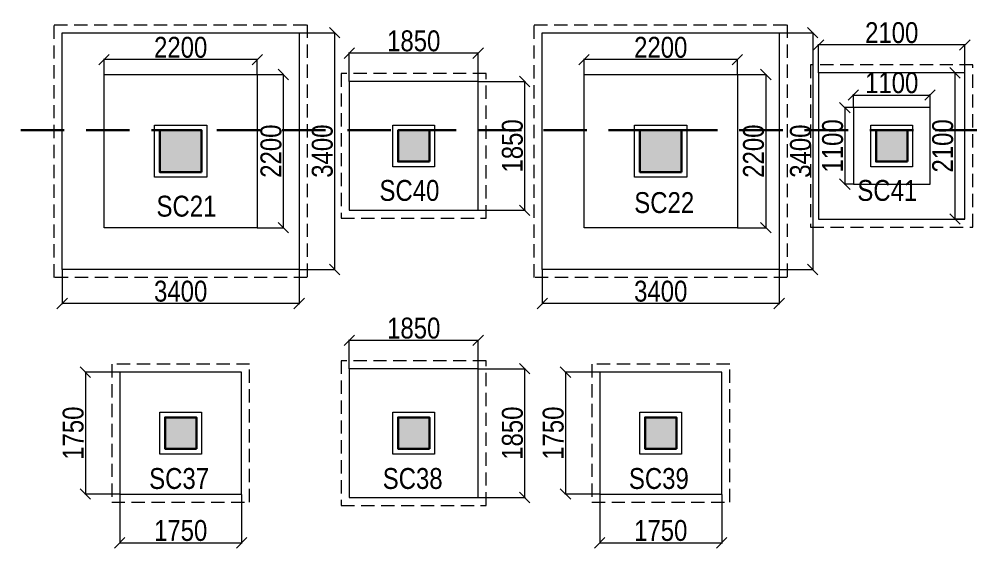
# Model space of a CAD drawing. Header units: millimetres. Extents: x 1112055 to 3390982, y -148532 to 766891.
# Drawn here: x 2877769 to 2891432, y 312875 to 320514 of the extents above; entities that cross this region are included whole.
import ezdxf

# ---------------------------------------------------------------- set-up
doc = ezdxf.new("R2010")
doc.units = ezdxf.units.MM
doc.header["$PDMODE"] = 35
doc.header["$PDSIZE"] = -25
doc.linetypes.add('DASHED2', pattern=[0.375, 0.25, -0.125])
doc.linetypes.add('Hidden', pattern=[9.525, 6.35, -3.175])
for name, color, linetype, lineweight in [('B COL. NO.', 3, 'Continuous', 20), ('B FINAL COLUMN', 1, 'Continuous', 30), ('B FOOTING', 49, 'Continuous', 20), ('B FOOTING DIM', 234, 'Continuous', 9), ('B P.C.C', 251, 'Continuous', 0), ('B TITLE BLOCK', 250, 'Continuous', 0)]:
    doc.layers.add(name, color=color, linetype=linetype, lineweight=lineweight)
doc.layers.add('B Pedestal', color=7, linetype='Continuous', lineweight=9, true_color=0x5c8948)
doc.layers.add('B-COL HT', color=7, linetype='Continuous', lineweight=0, true_color=0x4e4f45)
doc.styles.add('SWINC', font='swissc.ttf')
doc.dimstyles.new('BHOOMI', dxfattribs={"dimtxt": 230, "dimasz": 150, "dimexe": 10, "dimexo": 0, "dimgap": 25, "dimtad": 1, "dimdec": 0, "dimzin": 0, "dimdsep": 46, "dimtxsty": 'SWINC', "dimblk": 'OBLIQUE', "dimcen": 0.09, "dimclrd": 250, "dimclre": 250, "dimclrt": 256, "dimaunit": 1, "dimadec": 3, "dimazin": 0, "dimtfac": 1, "dimtdec": 0, "dimtofl": 0, "dimtmove": 1, "dimatfit": 3, "dimfxl": 100, "dimtolj": 1, "dimtzin": 0, "dimlwd": 9, "dimlwe": 5, "dimarcsym": 0})

# ---------------------------------------------------------------- blocks, each defined once
blk = doc.blocks.new('_Oblique')
at = {"color": 0, "linetype": 'ByBlock', "lineweight": -2}
blk.add_line((-0.5, -0.5), (0.5, 0.5), dxfattribs=at)
blk = doc.blocks.new('*D4860')
at = {"layer": 'B FOOTING DIM', "color": 250, "lineweight": 5, "ltscale": 0.5, "transparency": 16777216}
for p, q in [((2878389, 316917), (2878389, 316419)), ((2881789, 316917), (2881789, 316419)), ((2881789, 316429), (2878389, 316429))]:
    blk.add_line(p, q, dxfattribs=at)
at = {"layer": 'Defpoints', "color": 0, "transparency": 16777216}
for p in [(2878389, 316917), (2881789, 316917), (2878389, 316429)]:
    blk.add_point(p, dxfattribs=at)
at = {"layer": 'B FOOTING DIM', "color": 250, "lineweight": 5, "transparency": 16777216, "xscale": 150, "yscale": 150, "zscale": 150, "rotation": 180}
blk.add_blockref('_Oblique', (2878389, 316429), dxfattribs=at)
at = {"layer": 'B FOOTING DIM', "color": 250, "lineweight": 5, "transparency": 16777216, "xscale": 150, "yscale": 150, "zscale": 150}
blk.add_blockref('_Oblique', (2881789, 316429), dxfattribs=at)
at = {"layer": 'B FOOTING DIM', "transparency": 16777216, "insert": (2880089, 316604), "char_height": 300, "attachment_point": 5, "style": 'SWINC'}
blk.add_mtext('\\A1;3400', dxfattribs=at)
blk = doc.blocks.new('*D4861')
at = {"layer": 'B FOOTING DIM', "color": 250, "lineweight": 5, "ltscale": 0.5, "transparency": 16777216}
for p, q in [((2881789, 320317), (2882308, 320317)), ((2882298, 320317), (2882298, 316917)), ((2881789, 316917), (2882308, 316917))]:
    blk.add_line(p, q, dxfattribs=at)
at = {"layer": 'Defpoints', "color": 0, "transparency": 16777216}
for p in [(2881789, 320317), (2881789, 316917), (2882298, 316917)]:
    blk.add_point(p, dxfattribs=at)
at = {"layer": 'B FOOTING DIM', "color": 250, "lineweight": 5, "transparency": 16777216, "xscale": 150, "yscale": 150, "zscale": 150}
for p, rotation in [((2882298, 320317), 90), ((2882298, 316917), 270)]:
    blk.add_blockref('_Oblique', p, dxfattribs=dict(at, rotation=rotation))
at = {"layer": 'B FOOTING DIM', "transparency": 16777216, "insert": (2882123, 318617), "char_height": 300, "attachment_point": 5, "rotation": 90, "style": 'SWINC'}
blk.add_mtext('\\A1;3400', dxfattribs=at)
blk = doc.blocks.new('*D4862')
at = {"layer": 'B FOOTING DIM', "color": 250, "lineweight": 5, "ltscale": 0.5, "transparency": 16777216}
for p, q in [((2881189, 319717), (2881571, 319717)), ((2881561, 319717), (2881561, 317517)), ((2881189, 317517), (2881571, 317517))]:
    blk.add_line(p, q, dxfattribs=at)
at = {"layer": 'Defpoints', "color": 0, "transparency": 16777216}
for p in [(2881189, 319717), (2881189, 317517), (2881561, 317517)]:
    blk.add_point(p, dxfattribs=at)
at = {"layer": 'B FOOTING DIM', "color": 250, "lineweight": 5, "transparency": 16777216, "xscale": 150, "yscale": 150, "zscale": 150}
for p, rotation in [((2881561, 319717), 90), ((2881561, 317517), 270)]:
    blk.add_blockref('_Oblique', p, dxfattribs=dict(at, rotation=rotation))
at = {"layer": 'B FOOTING DIM', "transparency": 16777216, "insert": (2881386, 318617), "char_height": 300, "attachment_point": 5, "rotation": 90, "style": 'SWINC'}
blk.add_mtext('\\A1;2200', dxfattribs=at)
blk = doc.blocks.new('*D4863')
at = {"layer": 'B FOOTING DIM', "color": 250, "lineweight": 5, "ltscale": 0.5, "transparency": 16777216}
for p, q in [((2878989, 319717), (2878989, 319941)), ((2881189, 319931), (2878989, 319931)), ((2881189, 319717), (2881189, 319941))]:
    blk.add_line(p, q, dxfattribs=at)
at = {"layer": 'Defpoints', "color": 0, "transparency": 16777216}
for p in [(2878989, 319931), (2878989, 319717), (2881189, 319717)]:
    blk.add_point(p, dxfattribs=at)
at = {"layer": 'B FOOTING DIM', "color": 250, "lineweight": 5, "transparency": 16777216, "xscale": 150, "yscale": 150, "zscale": 150, "rotation": 180}
blk.add_blockref('_Oblique', (2878989, 319931), dxfattribs=at)
at = {"layer": 'B FOOTING DIM', "color": 250, "lineweight": 5, "transparency": 16777216, "xscale": 150, "yscale": 150, "zscale": 150}
blk.add_blockref('_Oblique', (2881189, 319931), dxfattribs=at)
at = {"layer": 'B FOOTING DIM', "transparency": 16777216, "insert": (2880089, 320106), "char_height": 300, "attachment_point": 5, "style": 'SWINC'}
blk.add_mtext('\\A1;2200', dxfattribs=at)
blk = doc.blocks.new('*D4864')
at = {"layer": 'B FOOTING DIM', "color": 250, "lineweight": 5, "ltscale": 0.5, "transparency": 16777216}
for p, q in [((2885279, 316917), (2885279, 316419)), ((2888679, 316917), (2888679, 316419)), ((2888679, 316429), (2885279, 316429))]:
    blk.add_line(p, q, dxfattribs=at)
at = {"layer": 'Defpoints', "color": 0, "transparency": 16777216}
for p in [(2885279, 316917), (2888679, 316917), (2885279, 316429)]:
    blk.add_point(p, dxfattribs=at)
at = {"layer": 'B FOOTING DIM', "color": 250, "lineweight": 5, "transparency": 16777216, "xscale": 150, "yscale": 150, "zscale": 150, "rotation": 180}
blk.add_blockref('_Oblique', (2885279, 316429), dxfattribs=at)
at = {"layer": 'B FOOTING DIM', "color": 250, "lineweight": 5, "transparency": 16777216, "xscale": 150, "yscale": 150, "zscale": 150}
blk.add_blockref('_Oblique', (2888679, 316429), dxfattribs=at)
at = {"layer": 'B FOOTING DIM', "transparency": 16777216, "insert": (2886979, 316604), "char_height": 300, "attachment_point": 5, "style": 'SWINC'}
blk.add_mtext('\\A1;3400', dxfattribs=at)
blk = doc.blocks.new('*D4865')
at = {"layer": 'B FOOTING DIM', "color": 250, "lineweight": 5, "ltscale": 0.5, "transparency": 16777216}
for p, q in [((2888679, 320317), (2889171, 320317)), ((2889161, 320317), (2889161, 316917)), ((2888679, 316917), (2889171, 316917))]:
    blk.add_line(p, q, dxfattribs=at)
at = {"layer": 'Defpoints', "color": 0, "transparency": 16777216}
for p in [(2888679, 320317), (2888679, 316917), (2889161, 316917)]:
    blk.add_point(p, dxfattribs=at)
at = {"layer": 'B FOOTING DIM', "color": 250, "lineweight": 5, "transparency": 16777216, "xscale": 150, "yscale": 150, "zscale": 150}
for p, rotation in [((2889161, 320317), 90), ((2889161, 316917), 270)]:
    blk.add_blockref('_Oblique', p, dxfattribs=dict(at, rotation=rotation))
at = {"layer": 'B FOOTING DIM', "transparency": 16777216, "insert": (2888986, 318617), "char_height": 300, "attachment_point": 5, "rotation": 90, "style": 'SWINC'}
blk.add_mtext('\\A1;3400', dxfattribs=at)
blk = doc.blocks.new('*D4866')
at = {"layer": 'B FOOTING DIM', "color": 250, "lineweight": 5, "ltscale": 0.5, "transparency": 16777216}
for p, q in [((2888079, 319717), (2888497, 319717)), ((2888487, 319717), (2888487, 317517)), ((2888079, 317517), (2888497, 317517))]:
    blk.add_line(p, q, dxfattribs=at)
at = {"layer": 'Defpoints', "color": 0, "transparency": 16777216}
for p in [(2888079, 319717), (2888079, 317517), (2888487, 317517)]:
    blk.add_point(p, dxfattribs=at)
at = {"layer": 'B FOOTING DIM', "color": 250, "lineweight": 5, "transparency": 16777216, "xscale": 150, "yscale": 150, "zscale": 150}
for p, rotation in [((2888487, 319717), 90), ((2888487, 317517), 270)]:
    blk.add_blockref('_Oblique', p, dxfattribs=dict(at, rotation=rotation))
at = {"layer": 'B FOOTING DIM', "transparency": 16777216, "insert": (2888312, 318617), "char_height": 300, "attachment_point": 5, "rotation": 90, "style": 'SWINC'}
blk.add_mtext('\\A1;2200', dxfattribs=at)
blk = doc.blocks.new('*D4867')
at = {"layer": 'B FOOTING DIM', "color": 250, "lineweight": 5, "ltscale": 0.5, "transparency": 16777216}
for p, q in [((2885879, 319717), (2885879, 319941)), ((2888079, 319931), (2885879, 319931)), ((2888079, 319717), (2888079, 319941))]:
    blk.add_line(p, q, dxfattribs=at)
at = {"layer": 'Defpoints', "color": 0, "transparency": 16777216}
for p in [(2885879, 319931), (2885879, 319717), (2888079, 319717)]:
    blk.add_point(p, dxfattribs=at)
at = {"layer": 'B FOOTING DIM', "color": 250, "lineweight": 5, "transparency": 16777216, "xscale": 150, "yscale": 150, "zscale": 150, "rotation": 180}
blk.add_blockref('_Oblique', (2885879, 319931), dxfattribs=at)
at = {"layer": 'B FOOTING DIM', "color": 250, "lineweight": 5, "transparency": 16777216, "xscale": 150, "yscale": 150, "zscale": 150}
blk.add_blockref('_Oblique', (2888079, 319931), dxfattribs=at)
at = {"layer": 'B FOOTING DIM', "transparency": 16777216, "insert": (2886979, 320106), "char_height": 300, "attachment_point": 5, "style": 'SWINC'}
blk.add_mtext('\\A1;2200', dxfattribs=at)
blk = doc.blocks.new('*D4725')
at = {"layer": 'B FOOTING DIM', "color": 250, "lineweight": 5, "ltscale": 0.5, "transparency": 16777216}
for p, q in [((2882509, 315492), (2882509, 315909)), ((2884359, 315899), (2882509, 315899)), ((2884359, 315492), (2884359, 315909))]:
    blk.add_line(p, q, dxfattribs=at)
at = {"layer": 'Defpoints', "color": 0, "transparency": 16777216}
for p in [(2882509, 315899), (2882509, 315492), (2884359, 315492)]:
    blk.add_point(p, dxfattribs=at)
at = {"layer": 'B FOOTING DIM', "color": 250, "lineweight": 5, "transparency": 16777216, "xscale": 150, "yscale": 150, "zscale": 150, "rotation": 180}
blk.add_blockref('_Oblique', (2882509, 315899), dxfattribs=at)
at = {"layer": 'B FOOTING DIM', "color": 250, "lineweight": 5, "transparency": 16777216, "xscale": 150, "yscale": 150, "zscale": 150}
blk.add_blockref('_Oblique', (2884359, 315899), dxfattribs=at)
at = {"layer": 'B FOOTING DIM', "transparency": 16777216, "insert": (2883434, 316074), "char_height": 300, "attachment_point": 5, "style": 'SWINC'}
blk.add_mtext('\\A1;1850', dxfattribs=at)
blk = doc.blocks.new('*D4726')
at = {"layer": 'B FOOTING DIM', "color": 250, "lineweight": 5, "ltscale": 0.5, "transparency": 16777216}
for p, q in [((2884359, 315492), (2885036, 315492)), ((2885026, 315492), (2885026, 313642)), ((2884359, 313642), (2885036, 313642))]:
    blk.add_line(p, q, dxfattribs=at)
at = {"layer": 'Defpoints', "color": 0, "transparency": 16777216}
for p in [(2884359, 315492), (2884359, 313642), (2885026, 313642)]:
    blk.add_point(p, dxfattribs=at)
at = {"layer": 'B FOOTING DIM', "color": 250, "lineweight": 5, "transparency": 16777216, "xscale": 150, "yscale": 150, "zscale": 150}
for p, rotation in [((2885026, 315492), 90), ((2885026, 313642), 270)]:
    blk.add_blockref('_Oblique', p, dxfattribs=dict(at, rotation=rotation))
at = {"layer": 'B FOOTING DIM', "transparency": 16777216, "insert": (2884851, 314567), "char_height": 300, "attachment_point": 5, "rotation": 90, "style": 'SWINC'}
blk.add_mtext('\\A1;1850', dxfattribs=at)
blk = doc.blocks.new('*D4727')
at = {"layer": 'B FOOTING DIM', "color": 250, "lineweight": 5, "ltscale": 0.5, "transparency": 16777216}
for p, q in [((2882509, 319617), (2882509, 320034)), ((2884359, 320024), (2882509, 320024)), ((2884359, 319617), (2884359, 320034))]:
    blk.add_line(p, q, dxfattribs=at)
at = {"layer": 'Defpoints', "color": 0, "transparency": 16777216}
for p in [(2882509, 320024), (2882509, 319617), (2884359, 319617)]:
    blk.add_point(p, dxfattribs=at)
at = {"layer": 'B FOOTING DIM', "color": 250, "lineweight": 5, "transparency": 16777216, "xscale": 150, "yscale": 150, "zscale": 150, "rotation": 180}
blk.add_blockref('_Oblique', (2882509, 320024), dxfattribs=at)
at = {"layer": 'B FOOTING DIM', "color": 250, "lineweight": 5, "transparency": 16777216, "xscale": 150, "yscale": 150, "zscale": 150}
blk.add_blockref('_Oblique', (2884359, 320024), dxfattribs=at)
at = {"layer": 'B FOOTING DIM', "transparency": 16777216, "insert": (2883434, 320199), "char_height": 300, "attachment_point": 5, "style": 'SWINC'}
blk.add_mtext('\\A1;1850', dxfattribs=at)
blk = doc.blocks.new('*D4728')
at = {"layer": 'B FOOTING DIM', "color": 250, "lineweight": 5, "ltscale": 0.5, "transparency": 16777216}
for p, q in [((2884359, 319617), (2885036, 319617)), ((2885026, 319617), (2885026, 317767)), ((2884359, 317767), (2885036, 317767))]:
    blk.add_line(p, q, dxfattribs=at)
at = {"layer": 'Defpoints', "color": 0, "transparency": 16777216}
for p in [(2884359, 319617), (2884359, 317767), (2885026, 317767)]:
    blk.add_point(p, dxfattribs=at)
at = {"layer": 'B FOOTING DIM', "color": 250, "lineweight": 5, "transparency": 16777216, "xscale": 150, "yscale": 150, "zscale": 150}
for p, rotation in [((2885026, 319617), 90), ((2885026, 317767), 270)]:
    blk.add_blockref('_Oblique', p, dxfattribs=dict(at, rotation=rotation))
at = {"layer": 'B FOOTING DIM', "transparency": 16777216, "insert": (2884851, 318692), "char_height": 300, "attachment_point": 5, "rotation": 90, "style": 'SWINC'}
blk.add_mtext('\\A1;1850', dxfattribs=at)
blk = doc.blocks.new('*D4735')
at = {"layer": 'B FOOTING DIM', "color": 250, "lineweight": 5, "ltscale": 0.5, "transparency": 16777216}
for p, q in [((2889244, 319742), (2889244, 320152)), ((2891344, 320142), (2889244, 320142)), ((2891344, 319742), (2891344, 320152))]:
    blk.add_line(p, q, dxfattribs=at)
at = {"layer": 'Defpoints', "color": 0, "transparency": 16777216}
for p in [(2889244, 320142), (2889244, 319742), (2891344, 319742)]:
    blk.add_point(p, dxfattribs=at)
at = {"layer": 'B FOOTING DIM', "color": 250, "lineweight": 5, "transparency": 16777216, "xscale": 150, "yscale": 150, "zscale": 150, "rotation": 180}
blk.add_blockref('_Oblique', (2889244, 320142), dxfattribs=at)
at = {"layer": 'B FOOTING DIM', "color": 250, "lineweight": 5, "transparency": 16777216, "xscale": 150, "yscale": 150, "zscale": 150}
blk.add_blockref('_Oblique', (2891344, 320142), dxfattribs=at)
at = {"layer": 'B FOOTING DIM', "transparency": 16777216, "insert": (2890294, 320317), "char_height": 300, "attachment_point": 5, "style": 'SWINC'}
blk.add_mtext('\\A1;2100', dxfattribs=at)
blk = doc.blocks.new('*D4736')
at = {"layer": 'B FOOTING DIM', "color": 250, "lineweight": 5, "ltscale": 0.5, "transparency": 16777216}
for p, q in [((2891344, 319742), (2891192, 319742)), ((2891202, 319742), (2891202, 317642)), ((2891344, 317642), (2891192, 317642))]:
    blk.add_line(p, q, dxfattribs=at)
at = {"layer": 'Defpoints', "color": 0, "transparency": 16777216}
for p in [(2891344, 319742), (2891202, 317642), (2891344, 317642)]:
    blk.add_point(p, dxfattribs=at)
at = {"layer": 'B FOOTING DIM', "color": 250, "lineweight": 5, "transparency": 16777216, "xscale": 150, "yscale": 150, "zscale": 150}
for p, rotation in [((2891202, 319742), 90), ((2891202, 317642), 270)]:
    blk.add_blockref('_Oblique', p, dxfattribs=dict(at, rotation=rotation))
at = {"layer": 'B FOOTING DIM', "transparency": 16777216, "insert": (2891027, 318692), "char_height": 300, "attachment_point": 5, "rotation": 90, "style": 'SWINC'}
blk.add_mtext('\\A1;2100', dxfattribs=at)
blk = doc.blocks.new('*D4743')
at = {"layer": 'B FOOTING DIM', "color": 250, "lineweight": 5, "ltscale": 0.5, "transparency": 16777216}
for p, q in [((2889744, 319242), (2889744, 319433)), ((2890844, 319242), (2890844, 319433)), ((2889744, 319423), (2890844, 319423))]:
    blk.add_line(p, q, dxfattribs=at)
at = {"layer": 'Defpoints', "color": 0, "transparency": 16777216}
for p in [(2890844, 319423), (2889744, 319242), (2890844, 319242)]:
    blk.add_point(p, dxfattribs=at)
at = {"layer": 'B FOOTING DIM', "color": 250, "lineweight": 5, "transparency": 16777216, "xscale": 150, "yscale": 150, "zscale": 150, "rotation": 180}
blk.add_blockref('_Oblique', (2889744, 319423), dxfattribs=at)
at = {"layer": 'B FOOTING DIM', "color": 250, "lineweight": 5, "transparency": 16777216, "xscale": 150, "yscale": 150, "zscale": 150}
blk.add_blockref('_Oblique', (2890844, 319423), dxfattribs=at)
at = {"layer": 'B FOOTING DIM', "transparency": 16777216, "insert": (2890294, 319598), "char_height": 300, "attachment_point": 5, "style": 'SWINC'}
blk.add_mtext('\\A1;1100', dxfattribs=at)
blk = doc.blocks.new('*D4744')
at = {"layer": 'B FOOTING DIM', "color": 250, "lineweight": 5, "ltscale": 0.5, "transparency": 16777216}
for p, q in [((2889744, 319242), (2889612, 319242)), ((2889622, 319242), (2889622, 318142)), ((2889744, 318142), (2889612, 318142))]:
    blk.add_line(p, q, dxfattribs=at)
at = {"layer": 'Defpoints', "color": 0, "transparency": 16777216}
for p in [(2889744, 319242), (2889622, 318142), (2889744, 318142)]:
    blk.add_point(p, dxfattribs=at)
at = {"layer": 'B FOOTING DIM', "color": 250, "lineweight": 5, "transparency": 16777216, "xscale": 150, "yscale": 150, "zscale": 150}
for p, rotation in [((2889622, 319242), 90), ((2889622, 318142), 270)]:
    blk.add_blockref('_Oblique', p, dxfattribs=dict(at, rotation=rotation))
at = {"layer": 'B FOOTING DIM', "transparency": 16777216, "insert": (2889447, 318692), "char_height": 300, "attachment_point": 5, "rotation": 90, "style": 'SWINC'}
blk.add_mtext('\\A1;1100', dxfattribs=at)
blk = doc.blocks.new('*D4747')
at = {"layer": 'B FOOTING DIM', "color": 250, "lineweight": 5, "ltscale": 0.5, "transparency": 16777216}
for p, q in [((2879214, 313686), (2879214, 312982)), ((2880964, 313686), (2880964, 312982)), ((2879214, 312992), (2880964, 312992))]:
    blk.add_line(p, q, dxfattribs=at)
at = {"layer": 'Defpoints', "color": 0, "transparency": 16777216}
for p in [(2879214, 313686), (2880964, 313686), (2880964, 312992)]:
    blk.add_point(p, dxfattribs=at)
at = {"layer": 'B FOOTING DIM', "color": 250, "lineweight": 5, "transparency": 16777216, "xscale": 150, "yscale": 150, "zscale": 150, "rotation": 180}
blk.add_blockref('_Oblique', (2879214, 312992), dxfattribs=at)
at = {"layer": 'B FOOTING DIM', "color": 250, "lineweight": 5, "transparency": 16777216, "xscale": 150, "yscale": 150, "zscale": 150}
blk.add_blockref('_Oblique', (2880964, 312992), dxfattribs=at)
at = {"layer": 'B FOOTING DIM', "transparency": 16777216, "insert": (2880089, 313167), "char_height": 300, "attachment_point": 5, "style": 'SWINC'}
blk.add_mtext('\\A1;1750', dxfattribs=at)
blk = doc.blocks.new('*D4748')
at = {"layer": 'B FOOTING DIM', "color": 250, "lineweight": 5, "ltscale": 0.5, "transparency": 16777216}
for p, q in [((2879214, 315442), (2878712, 315442)), ((2878722, 315442), (2878722, 313692)), ((2879214, 313692), (2878712, 313692))]:
    blk.add_line(p, q, dxfattribs=at)
at = {"layer": 'Defpoints', "color": 0, "transparency": 16777216}
for p in [(2879214, 315442), (2878722, 313692), (2879214, 313692)]:
    blk.add_point(p, dxfattribs=at)
at = {"layer": 'B FOOTING DIM', "color": 250, "lineweight": 5, "transparency": 16777216, "xscale": 150, "yscale": 150, "zscale": 150}
for p, rotation in [((2878722, 315442), 90), ((2878722, 313692), 270)]:
    blk.add_blockref('_Oblique', p, dxfattribs=dict(at, rotation=rotation))
at = {"layer": 'B FOOTING DIM', "transparency": 16777216, "insert": (2878547, 314567), "char_height": 300, "attachment_point": 5, "rotation": 90, "style": 'SWINC'}
blk.add_mtext('\\A1;1750', dxfattribs=at)
blk = doc.blocks.new('*D4749')
at = {"layer": 'B FOOTING DIM', "color": 250, "lineweight": 5, "ltscale": 0.5, "transparency": 16777216}
for p, q in [((2886104, 313686), (2886104, 312982)), ((2887854, 313686), (2887854, 312982)), ((2886104, 312992), (2887854, 312992))]:
    blk.add_line(p, q, dxfattribs=at)
at = {"layer": 'Defpoints', "color": 0, "transparency": 16777216}
for p in [(2886104, 313686), (2887854, 313686), (2887854, 312992)]:
    blk.add_point(p, dxfattribs=at)
at = {"layer": 'B FOOTING DIM', "color": 250, "lineweight": 5, "transparency": 16777216, "xscale": 150, "yscale": 150, "zscale": 150, "rotation": 180}
blk.add_blockref('_Oblique', (2886104, 312992), dxfattribs=at)
at = {"layer": 'B FOOTING DIM', "color": 250, "lineweight": 5, "transparency": 16777216, "xscale": 150, "yscale": 150, "zscale": 150}
blk.add_blockref('_Oblique', (2887854, 312992), dxfattribs=at)
at = {"layer": 'B FOOTING DIM', "transparency": 16777216, "insert": (2886979, 313167), "char_height": 300, "attachment_point": 5, "style": 'SWINC'}
blk.add_mtext('\\A1;1750', dxfattribs=at)
blk = doc.blocks.new('*D4750')
at = {"layer": 'B FOOTING DIM', "color": 250, "lineweight": 5, "ltscale": 0.5, "transparency": 16777216}
for p, q in [((2886104, 315442), (2885602, 315442)), ((2885612, 315442), (2885612, 313692)), ((2886104, 313692), (2885602, 313692))]:
    blk.add_line(p, q, dxfattribs=at)
at = {"layer": 'Defpoints', "color": 0, "transparency": 16777216}
for p in [(2886104, 315442), (2885612, 313692), (2886104, 313692)]:
    blk.add_point(p, dxfattribs=at)
at = {"layer": 'B FOOTING DIM', "color": 250, "lineweight": 5, "transparency": 16777216, "xscale": 150, "yscale": 150, "zscale": 150}
for p, rotation in [((2885612, 315442), 90), ((2885612, 313692), 270)]:
    blk.add_blockref('_Oblique', p, dxfattribs=dict(at, rotation=rotation))
at = {"layer": 'B FOOTING DIM', "transparency": 16777216, "insert": (2885437, 314567), "char_height": 300, "attachment_point": 5, "rotation": 90, "style": 'SWINC'}
blk.add_mtext('\\A1;1750', dxfattribs=at)

msp = doc.modelspace()

# ---------------------------------------------------------------- hatches: boundary and pattern name
at = {"layer": 'B-COL HT', "lineweight": 0}
h = msp.add_hatch(color=250, dxfattribs=at)
h.dxf.hatch_style = 1
h.paths.add_polyline_path([(2880389.2, 318317.4), (2879789.2, 318317.4), (2879789.2, 318917.4), (2880389.2, 318917.4)])
h = msp.add_hatch(color=250, dxfattribs=at)
h.dxf.hatch_style = 1
h.paths.add_polyline_path([(2883209.2, 318467.4), (2883209.2, 318917.4), (2883659.2, 318917.4), (2883659.2, 318467.4)])
h = msp.add_hatch(color=250, dxfattribs=at)
h.dxf.hatch_style = 1
h.paths.add_polyline_path([(2887279.2, 318317.4), (2886679.2, 318317.4), (2886679.2, 318917.4), (2887279.2, 318917.4)])
h = msp.add_hatch(color=250, dxfattribs=at)
h.dxf.hatch_style = 1
h.paths.add_polyline_path([(2890069.2, 318467.4), (2890069.2, 318917.4), (2890519.2, 318917.4), (2890519.2, 318467.4)])
h = msp.add_hatch(color=250, dxfattribs=at)
h.dxf.hatch_style = 1
h.paths.add_polyline_path([(2879864.2, 314342.4), (2879864.2, 314792.4), (2880314.2, 314792.4), (2880314.2, 314342.4)])
h = msp.add_hatch(color=250, dxfattribs=at)
h.dxf.hatch_style = 1
h.paths.add_polyline_path([(2883209.2, 314342.4), (2883209.2, 314792.4), (2883659.2, 314792.4), (2883659.2, 314342.4)])
h = msp.add_hatch(color=250, dxfattribs=at)
h.dxf.hatch_style = 1
h.paths.add_polyline_path([(2886754.2, 314342.4), (2886754.2, 314792.4), (2887204.2, 314792.4), (2887204.2, 314342.4)])

# ---------------------------------------------------------------- linework, layer by layer
at = {"color": 16, "linetype": 'DASHED2', "lineweight": 30, "ltscale": 2500}
msp.add_lwpolyline([(2868419.2, 318917.4), (2894019.2, 318917.4), (2894019.2, 290967.4), (2896419.2, 290967.4), (2896419.2, 290517.4), (2868419.2, 290517.4), (2868419.2, 318917.4)], dxfattribs=at)
at = {"layer": 'B FINAL COLUMN', "color": 1, "lineweight": 30}
for points in [[(2880389.2, 318317.4), (2879789.2, 318317.4), (2879789.2, 318917.4), (2880389.2, 318917.4)], [(2887279.2, 318317.4), (2886679.2, 318317.4), (2886679.2, 318917.4), (2887279.2, 318917.4)]]:
    msp.add_lwpolyline(points, close=True, dxfattribs=at)
at = {"layer": 'B FINAL COLUMN', "color": 11, "lineweight": 30}
for points in [[(2883659.2, 318467.4), (2883209.2, 318467.4), (2883209.2, 318917.4), (2883659.2, 318917.4)], [(2890519.2, 318467.4), (2890069.2, 318467.4), (2890069.2, 318917.4), (2890519.2, 318917.4)], [(2883659.2, 314342.4), (2883209.2, 314342.4), (2883209.2, 314792.4), (2883659.2, 314792.4)]]:
    msp.add_lwpolyline(points, close=True, dxfattribs=at)
at = {"layer": 'B FINAL COLUMN', "color": 5, "lineweight": 30}
for points in [[(2880314.2, 314342.4), (2879864.2, 314342.4), (2879864.2, 314792.4), (2880314.2, 314792.4)], [(2887204.2, 314342.4), (2886754.2, 314342.4), (2886754.2, 314792.4), (2887204.2, 314792.4)]]:
    msp.add_lwpolyline(points, close=True, dxfattribs=at)
at = {"layer": 'B FOOTING'}
for points in [[(2878389.2, 320317.4), (2881789.2, 320317.4), (2881789.2, 316917.4), (2878389.2, 316917.4)], [(2885279.2, 320317.4), (2888679.2, 320317.4), (2888679.2, 316917.4), (2885279.2, 316917.4)], [(2878989.2, 319717.4), (2881189.2, 319717.4), (2881189.2, 317517.4), (2878989.2, 317517.4)], [(2885879.2, 319717.4), (2888079.2, 319717.4), (2888079.2, 317517.4), (2885879.2, 317517.4)], [(2889244.2, 317642.4), (2891344.2, 317642.4), (2891344.2, 319742.4), (2889244.2, 319742.4)], [(2882509.2, 317767.4), (2884359.2, 317767.4), (2884359.2, 319617.4), (2882509.2, 319617.4)], [(2889744.2, 318142.4), (2890844.2, 318142.4), (2890844.2, 319242.4), (2889744.2, 319242.4)], [(2882509.2, 313642.4), (2884359.2, 313642.4), (2884359.2, 315492.4), (2882509.2, 315492.4)], [(2879214.2, 313692.4), (2880964.2, 313692.4), (2880964.2, 315442.4), (2879214.2, 315442.4)], [(2886104.2, 313692.4), (2887854.2, 313692.4), (2887854.2, 315442.4), (2886104.2, 315442.4)]]:
    msp.add_lwpolyline(points, close=True, dxfattribs=at)
at = {"layer": 'B P.C.C', "color": 250, "linetype": 'Hidden', "lineweight": 0, "ltscale": 30}
for points in [[(2878274.2, 320432.4), (2881904.2, 320432.4), (2881904.2, 316802.4), (2878274.2, 316802.4)], [(2885164.2, 320432.4), (2888794.2, 320432.4), (2888794.2, 316802.4), (2885164.2, 316802.4)], [(2889129.2, 317527.4), (2891459.2, 317527.4), (2891459.2, 319857.4), (2889129.2, 319857.4)], [(2882394.2, 317652.4), (2884474.2, 317652.4), (2884474.2, 319732.4), (2882394.2, 319732.4)], [(2882394.2, 313527.4), (2884474.2, 313527.4), (2884474.2, 315607.4), (2882394.2, 315607.4)], [(2879099.2, 313577.4), (2881079.2, 313577.4), (2881079.2, 315557.4), (2879099.2, 315557.4)], [(2885989.2, 313577.4), (2887969.2, 313577.4), (2887969.2, 315557.4), (2885989.2, 315557.4)]]:
    msp.add_lwpolyline(points, close=True, dxfattribs=at)
at = {"layer": 'B Pedestal', "color": 87, "lineweight": 9}
for points in [[(2880464.2, 318242.4), (2879714.2, 318242.4), (2879714.2, 318992.4), (2880464.2, 318992.4)], [(2883734.2, 318392.4), (2883134.2, 318392.4), (2883134.2, 318992.4), (2883734.2, 318992.4)], [(2887354.2, 318242.4), (2886604.2, 318242.4), (2886604.2, 318992.4), (2887354.2, 318992.4)], [(2890594.2, 318392.4), (2889994.2, 318392.4), (2889994.2, 318992.4), (2890594.2, 318992.4)], [(2880389.2, 314267.4), (2879789.2, 314267.4), (2879789.2, 314867.4), (2880389.2, 314867.4)], [(2883734.2, 314267.4), (2883134.2, 314267.4), (2883134.2, 314867.4), (2883734.2, 314867.4)], [(2887279.2, 314267.4), (2886679.2, 314267.4), (2886679.2, 314867.4), (2887279.2, 314867.4)]]:
    msp.add_lwpolyline(points, close=True, dxfattribs=at)

# ---------------------------------------------------------------- texts
at = {"layer": 'B COL. NO.', "style": 'SWINC'}
for s, p in [('SC40', (2882942.6, 317902.8)), ('SC41', (2889801.3, 317902.8)), ('SC21', (2879742.3, 317676.8)), ('SC22', (2886599.7, 317728.2)), ('SC37', (2879636.9, 313765.8)), ('SC38', (2882989.2, 313765.8)), ('SC39', (2886522.7, 313765.8))]:
    msp.add_text(s, height=300, dxfattribs=at).set_placement(p)
at = {"layer": 'B TITLE BLOCK', "color": 251, "char_height": 344.539, "attachment_point": 2, "style": 'SWINC'}
for insert in [(3070307.3, 318221.9), (3192158.8, 318221.9)]:
    msp.add_mtext_dynamic_manual_height_columns('\\pxsm1,qj;{\\fBankGothic Lt BT|b0|i0|c0|p34;BHOOMI\\P\\ps*,q*;\\fGost|b0|i0|c0|p2;\\H0.8x;- CONSULTANTS -\\C1; }', width=667332.186, gutter_width=0, heights=[93867.9], dxfattribs=dict(at, insert=insert))

# ---------------------------------------------------------------- dimensions: what is measured, and where the dimension line sits
at = {"layer": 'B FOOTING DIM', "color": 250, "ltscale": 0.5}
for base, p1, p2, picture, middle in [((2882297.6, 316917.4), (2881789.2, 320317.4), (2881789.2, 316917.4), '*D4861', (2882122.6, 318617.4)), ((2889160.8, 316917.4), (2888679.2, 320317.4), (2888679.2, 316917.4), '*D4865', (2888985.8, 318617.4)), ((2881561.3, 317517.4), (2881189.2, 319717.4), (2881189.2, 317517.4), '*D4862', (2881386.3, 318617.4)), ((2888487.1, 317517.4), (2888079.2, 319717.4), (2888079.2, 317517.4), '*D4866', (2888312.1, 318617.4)), ((2891202.1, 317642.4), (2891344.2, 319742.4), (2891344.2, 317642.4), '*D4736', (2891027.1, 318692.4)), ((2885026.3, 317767.4), (2884359.2, 319617.4), (2884359.2, 317767.4), '*D4728', (2884851.3, 318692.4)), ((2889621.6, 318142.4), (2889744.2, 319242.4), (2889744.2, 318142.4), '*D4744', (2889446.6, 318692.4)), ((2878721.7, 313692.4), (2879214.2, 315442.4), (2879214.2, 313692.4), '*D4748', (2878546.7, 314567.4)), ((2885026.3, 313642.4), (2884359.2, 315492.4), (2884359.2, 313642.4), '*D4726', (2884851.3, 314567.4)), ((2885611.7, 313692.4), (2886104.2, 315442.4), (2886104.2, 313692.4), '*D4750', (2885436.7, 314567.4))]:
    dim = msp.add_linear_dim(base=base, p1=p1, p2=p2, angle=90, dimstyle='BHOOMI', override={"dimtxt": 300, "dimlwd": 5}, dxfattribs=at)
    dim.commit()
    dim.dimension.update_dxf_attribs({"geometry": picture, "text_midpoint": middle})
for base, p1, p2, picture, middle in [((2882509.2, 320024.3), (2884359.2, 319617.4), (2882509.2, 319617.4), '*D4727', (2883434.2, 320199.3)), ((2889244.2, 320142.5), (2891344.2, 319742.4), (2889244.2, 319742.4), '*D4735', (2890294.2, 320317.5)), ((2878989.2, 319931.3), (2881189.2, 319717.4), (2878989.2, 319717.4), '*D4863', (2880089.2, 320106.3)), ((2885879.2, 319931.3), (2888079.2, 319717.4), (2885879.2, 319717.4), '*D4867', (2886979.2, 320106.3)), ((2890844.2, 319423.3), (2889744.2, 319242.4), (2890844.2, 319242.4), '*D4743', (2890294.2, 319598.3)), ((2878389.2, 316429), (2881789.2, 316917.4), (2878389.2, 316917.4), '*D4860', (2880089.2, 316604)), ((2885279.2, 316429), (2888679.2, 316917.4), (2885279.2, 316917.4), '*D4864', (2886979.2, 316604)), ((2882509.2, 315899.3), (2884359.2, 315492.4), (2882509.2, 315492.4), '*D4725', (2883434.2, 316074.3)), ((2880964.2, 312992.2), (2879214.2, 313685.7), (2880964.2, 313685.7), '*D4747', (2880089.2, 313167.2)), ((2887854.2, 312992.2), (2886104.2, 313685.7), (2887854.2, 313685.7), '*D4749', (2886979.2, 313167.2))]:
    dim = msp.add_linear_dim(base=base, p1=p1, p2=p2, dimstyle='BHOOMI', override={"dimtxt": 300, "dimlwd": 5}, dxfattribs=at)
    dim.commit()
    dim.dimension.update_dxf_attribs({"geometry": picture, "text_midpoint": middle})

doc.saveas('drawing.dxf')
